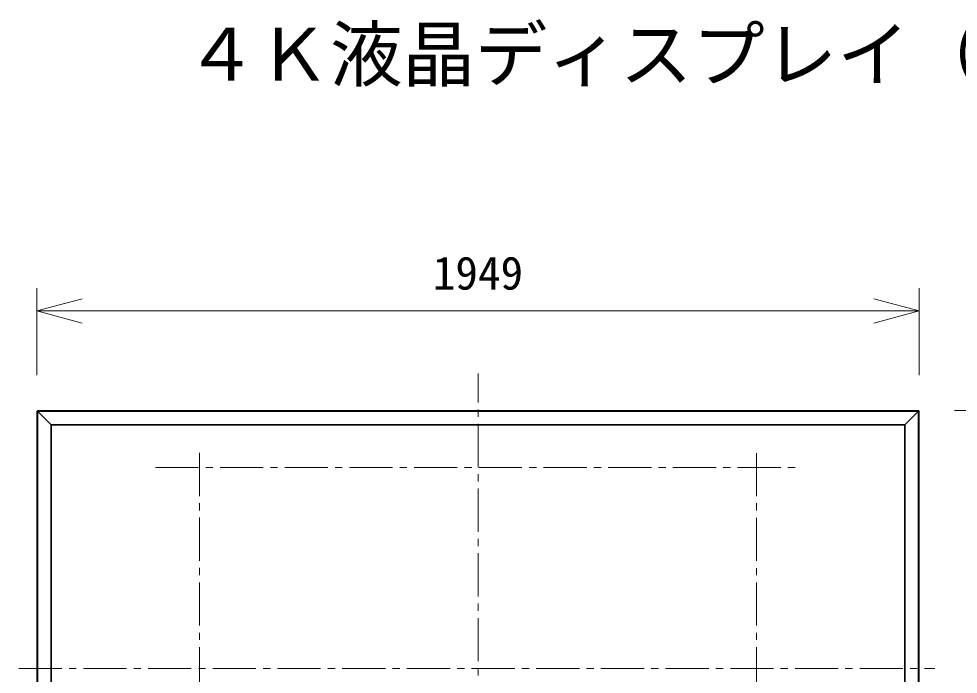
# Model space of a CAD drawing. Units: millimetres, scale not verified. Extents: x -96 to 62, y -108 to 57.
# Drawn here: x -44.7 to 7.2, y 20.6 to 56.8 of the extents above; entities that cross this region are included whole.
import ezdxf
from ezdxf.enums import TextEntityAlignment as Align

# ---------------------------------------------------------------- set-up
doc = ezdxf.new("R2010")
doc.units = ezdxf.units.MM
doc.header["$LTSCALE"] = 0.125
doc.linetypes.add('USER1', pattern=[28.575, 19.05, -3.175, 3.175, -3.175])
for name, color, linetype, lineweight in [('0-0_0', 7, 'Continuous', 18), ('0-5_SUNPO', 7, 'Continuous', 18), ('0-6_GAIKEI', 1, 'Continuous', 18)]:
    doc.layers.add(name, color=color, linetype=linetype, lineweight=lineweight)
doc.layers.add('0-2_MOJI1', color=7, linetype='Continuous')
doc.styles.add('ＭＳ ゴシック', font='')
doc.styles.get('ＭＳ ゴシック').set_extended_font_data('MS Gothic')

# ---------------------------------------------------------------- blocks, each defined once
blk = doc.blocks.new('_Open30')
at = {"layer": '0-0_0'}
blk.add_line((0, 0), (-1, 0), dxfattribs=at)
blk.add_lwpolyline([(-1, 0.26795), (0, 0), (-1, -0.26795)], dxfattribs=at)
blk = doc.blocks.new('D3')
at = {"layer": '0-5_SUNPO'}
for p, q in [((200.4781, 348.6846), (206.4361, 348.6846)), ((205.1861, 320.4144), (205.1861, 346.1846)), ((193.1679, 317.9144), (206.4361, 317.9144))]:
    blk.add_line(p, q, dxfattribs=at)
at = {"layer": '0-5_SUNPO', "xscale": 2.5, "yscale": 2.5}
for p, rotation in [((205.1861, 348.6846), 90), ((205.1861, 317.9144), 270)]:
    blk.add_blockref('_Open30', p, dxfattribs=dict(at, rotation=rotation))
at = {"layer": '0-5_SUNPO', "style": 'ＭＳ ゴシック'}
blk.add_text('1231', height=1.833, rotation=90, dxfattribs=at).set_placement((204.5611, 330.7995), align=Align.BOTTOM_LEFT)
blk = doc.blocks.new('D4')
at = {"layer": '0-5_SUNPO'}
for p, q in [((149.8156, 350.6315), (149.8156, 355.4276)), ((198.5406, 350.6315), (198.5406, 355.4276)), ((152.3156, 354.1776), (196.0406, 354.1776))]:
    blk.add_line(p, q, dxfattribs=at)
at = {"layer": '0-5_SUNPO', "xscale": 2.5, "yscale": 2.5, "rotation": 180}
blk.add_blockref('_Open30', (149.8156, 354.1776), dxfattribs=at)
at = {"layer": '0-5_SUNPO', "xscale": 2.5, "yscale": 2.5}
blk.add_blockref('_Open30', (198.5406, 354.1776), dxfattribs=at)
at = {"layer": '0-5_SUNPO', "style": 'ＭＳ ゴシック'}
blk.add_text('1949', height=1.833, dxfattribs=at).set_placement((171.6781, 354.8026), align=Align.BOTTOM_LEFT)

msp = doc.modelspace()

# ---------------------------------------------------------------- linework, layer by layer
at = {"layer": '0-6_GAIKEI', "color": 9, "linetype": 'USER1'}
for p, q in [((-19.3219, 3.4821), (-19.3219, 37.2276)), ((-34.6969, 9.0224), (-34.6969, 32.8438)), ((-3.9469, 9.0201), (-3.9469, 32.8461)), ((-37.1374, 32.0331), (-1.5065, 32.0331)), ((-44.6828, 20.9331), (5.9023, 20.9331))]:
    msp.add_line(p, q, dxfattribs=at)
at = {"layer": '0-6_GAIKEI', "color": 7}
for p, q in [((-43.6844, 35.1315), (-43.6844, 35.1315)), ((-43.6844, 35.1315), (-43.6844, 6.7127)), ((-43.6822, 35.1368), (-43.6767, 35.1423)), ((-43.6472, 35.1718), (-43.6767, 35.1423)), ((-43.6472, 35.1718), (-43.6416, 35.1774)), ((-43.6417, 35.1298), (-43.6418, 35.1298)), ((-43.6363, 35.1796), (-43.6219, 35.1796)), ((-43.6347, 35.1369), (-43.6347, 35.1369)), ((-43.6219, 35.1846), (4.9781, 35.1846)), ((-43.6219, 35.1846), (-43.6219, 35.1796)), ((4.9781, 35.1846), (4.9781, 35.1796)), ((4.9781, 35.1796), (4.9925, 35.1796)), ((4.9908, 35.1369), (4.9908, 35.1369)), ((4.9978, 35.1774), (5.0033, 35.1718)), ((4.9979, 35.1298), (4.9979, 35.1298)), ((5.0328, 35.1423), (5.0033, 35.1718)), ((5.0328, 35.1423), (5.0384, 35.1368)), ((5.0406, 35.1315), (5.0406, 35.1315)), ((5.0406, 6.7127), (5.0406, 35.1315))]:
    msp.add_line(p, q, dxfattribs=at)
at = {"layer": '0-6_GAIKEI'}
for p, q in [((-43.6418, 35.1298), (-43.6767, 35.13)), ((-43.6418, 35.1298), (-43.6418, 6.7143)), ((-43.6241, 35.1192), (-43.6417, 35.1298)), ((-43.6348, 35.1718), (-43.6347, 35.1369)), ((-43.6347, 35.1369), (-43.6216, 35.1369)), ((-43.6347, 35.1369), (-43.6241, 35.1192)), ((-43.616, 35.1192), (-43.6241, 35.1192)), ((-43.6241, 35.1192), (-43.6241, 6.7249)), ((-43.6219, 35.1796), (-43.6219, 35.1428)), ((-43.6219, 35.1772), (4.9781, 35.1772)), ((-43.6219, 35.1419), (4.9781, 35.1419)), ((-43.6215, 35.1362), (-43.6216, 35.1369)), ((-43.6184, 35.1242), (4.9745, 35.1242)), ((4.2281, 34.3721), (4.9634, 35.1074)), ((4.9802, 35.1192), (4.9722, 35.1192)), ((4.9777, 35.1369), (4.9908, 35.1369)), ((4.9781, 35.1796), (4.9781, 35.1428)), ((4.9802, 35.1192), (4.9908, 35.1369)), ((4.9979, 35.1298), (4.9802, 35.1192)), ((4.9908, 35.1369), (4.991, 35.1718)), ((5.0328, 35.13), (4.9979, 35.1298)), ((4.9979, 6.7143), (4.9979, 35.1298)), ((-42.9073, 34.4074), (4.2634, 34.4074)), ((-42.9073, 34.4074), (-42.9073, 7.4367)), ((-42.8896, 34.3897), (4.2457, 34.3897)), ((-42.8896, 34.3897), (-42.8896, 7.4544)), ((-42.8793, 34.3794), (4.2354, 34.3794)), ((-42.8793, 34.3794), (-42.8793, 7.4647)), ((-42.8719, 34.3721), (4.2281, 34.3721)), ((-42.8719, 34.3721), (-42.8719, 7.4721)), ((4.2281, 7.4721), (4.2281, 34.3721)), ((4.2354, 7.4647), (4.2354, 34.3794)), ((4.2457, 7.4544), (4.2457, 34.3897)), ((4.2634, 7.4367), (4.2634, 34.4074))]:
    msp.add_line(p, q, dxfattribs=at)
for points in [[(-43.6813, 35.1305), (-43.6814, 35.1306), (-43.6815, 35.1306), (-43.6816, 35.1306), (-43.6817, 35.1307), (-43.6819, 35.1307), (-43.682, 35.1307), (-43.6821, 35.1307), (-43.6822, 35.1308), (-43.6823, 35.1308), (-43.6824, 35.1308), (-43.6825, 35.1309), (-43.6826, 35.1309), (-43.6828, 35.1309), (-43.6829, 35.131), (-43.683, 35.131), (-43.6831, 35.131), (-43.6832, 35.1311), (-43.6833, 35.1311), (-43.6834, 35.1312), (-43.6835, 35.1312), (-43.6836, 35.1312), (-43.6838, 35.1313), (-43.6839, 35.1313), (-43.684, 35.1313), (-43.6841, 35.1314), (-43.6842, 35.1314), (-43.6843, 35.1314), (-43.6844, 35.1315)], [(-43.6822, 35.1368), (-43.6824, 35.1366), (-43.6824, 35.1363), (-43.6825, 35.1361), (-43.6825, 35.1359), (-43.6825, 35.1357), (-43.6825, 35.1354), (-43.6824, 35.1352), (-43.6823, 35.135), (-43.6822, 35.1348), (-43.6821, 35.1346), (-43.682, 35.1344), (-43.6819, 35.1342), (-43.6817, 35.134), (-43.6816, 35.1338), (-43.6815, 35.1336), (-43.6813, 35.1334), (-43.6812, 35.1332), (-43.6811, 35.1331), (-43.6809, 35.1329), (-43.6808, 35.1327), (-43.6806, 35.1325), (-43.6804, 35.1324), (-43.6803, 35.1322), (-43.6801, 35.132), (-43.6799, 35.1319), (-43.6798, 35.1317), (-43.6796, 35.1316), (-43.6794, 35.1314), (-43.6793, 35.1312), (-43.6791, 35.1311), (-43.6789, 35.1309), (-43.6787, 35.1308), (-43.6786, 35.1306), (-43.6784, 35.1305), (-43.6782, 35.1303), (-43.678, 35.1302), (-43.6778, 35.1301), (-43.6777, 35.1299), (-43.6775, 35.1298)], [(-43.6775, 35.1298), (-43.6773, 35.1296), (-43.6771, 35.1295), (-43.6772, 35.1295), (-43.6773, 35.1296), (-43.6774, 35.1296), (-43.6776, 35.1296), (-43.6777, 35.1296), (-43.6778, 35.1297), (-43.6779, 35.1297), (-43.678, 35.1297), (-43.6781, 35.1297), (-43.6782, 35.1298), (-43.6784, 35.1298), (-43.6785, 35.1298), (-43.6786, 35.1298), (-43.6787, 35.1299), (-43.6788, 35.1299), (-43.6789, 35.1299), (-43.679, 35.1299), (-43.6792, 35.13), (-43.6793, 35.13), (-43.6794, 35.13), (-43.6795, 35.1301), (-43.6796, 35.1301), (-43.6797, 35.1301), (-43.6798, 35.1301), (-43.6799, 35.1302), (-43.6801, 35.1302), (-43.6802, 35.1302), (-43.6803, 35.1303), (-43.6804, 35.1303), (-43.6805, 35.1303), (-43.6806, 35.1303), (-43.6807, 35.1304), (-43.6808, 35.1304), (-43.681, 35.1304), (-43.6811, 35.1305), (-43.6812, 35.1305), (-43.6813, 35.1305)], [(-43.6767, 35.13), (-43.6771, 35.1295), (-43.6771, 6.7146), (-43.6767, 6.7142)], [(-43.6626, 35.1492), (-43.6632, 35.1486), (-43.6638, 35.1479), (-43.6644, 35.1472), (-43.665, 35.1465), (-43.6656, 35.1458), (-43.6662, 35.1451), (-43.6668, 35.1444), (-43.6674, 35.1436), (-43.6679, 35.1429), (-43.6685, 35.1422), (-43.6691, 35.1415), (-43.6696, 35.1407), (-43.6702, 35.14), (-43.6707, 35.1393), (-43.6712, 35.1385), (-43.6718, 35.1378), (-43.6723, 35.137), (-43.6728, 35.1362), (-43.6733, 35.1355), (-43.6738, 35.1347), (-43.6743, 35.1339), (-43.6748, 35.1331), (-43.6753, 35.1323), (-43.6757, 35.1316), (-43.6762, 35.1308), (-43.6767, 35.13)], [(-43.6348, 35.1718), (-43.6356, 35.1713), (-43.6364, 35.1709), (-43.6372, 35.1704), (-43.638, 35.1699), (-43.6388, 35.1694), (-43.6396, 35.1689), (-43.6403, 35.1684), (-43.6411, 35.1679), (-43.6419, 35.1674), (-43.6426, 35.1669), (-43.6434, 35.1664), (-43.6441, 35.1658), (-43.6449, 35.1653), (-43.6456, 35.1647), (-43.6463, 35.1642), (-43.6471, 35.1636), (-43.6478, 35.1631), (-43.6485, 35.1625), (-43.6492, 35.1619), (-43.6499, 35.1613), (-43.6507, 35.1607), (-43.6514, 35.1601), (-43.6521, 35.1595), (-43.6527, 35.1589), (-43.6534, 35.1583), (-43.6541, 35.1577), (-43.6548, 35.1571), (-43.6555, 35.1565), (-43.6561, 35.1558), (-43.6568, 35.1552), (-43.6575, 35.1545), (-43.6581, 35.1539), (-43.6588, 35.1532), (-43.6594, 35.1526), (-43.6601, 35.1519), (-43.6607, 35.1513), (-43.6613, 35.1506), (-43.662, 35.1499), (-43.6626, 35.1492)], [(-43.6417, 35.1298), (-43.6417, 35.1298), (-43.6417, 35.1298), (-43.6417, 35.1299), (-43.6417, 35.1299), (-43.6416, 35.13), (-43.6416, 35.1301), (-43.6416, 35.1302), (-43.6415, 35.1302), (-43.6414, 35.1304), (-43.6413, 35.1306), (-43.6412, 35.1308), (-43.6411, 35.1309), (-43.641, 35.131), (-43.6409, 35.1312), (-43.6409, 35.1313), (-43.6408, 35.1314), (-43.6407, 35.1316), (-43.6406, 35.1317), (-43.6405, 35.1318), (-43.6404, 35.132), (-43.6403, 35.1321), (-43.6402, 35.1322), (-43.6401, 35.1323), (-43.64, 35.1325), (-43.6399, 35.1326), (-43.6398, 35.1327), (-43.6397, 35.1328), (-43.6396, 35.1329), (-43.6395, 35.1331), (-43.6394, 35.1332), (-43.6393, 35.1333), (-43.6392, 35.1334), (-43.6391, 35.1335), (-43.639, 35.1336), (-43.6389, 35.1338), (-43.6387, 35.1339), (-43.6386, 35.134), (-43.6385, 35.1341), (-43.6384, 35.1342)], [(-43.6412, 35.1776), (-43.6414, 35.1775), (-43.6416, 35.1774)], [(-43.6344, 35.1722), (-43.6345, 35.1724), (-43.6347, 35.1726), (-43.6348, 35.1728), (-43.6349, 35.173), (-43.6351, 35.1732), (-43.6352, 35.1733), (-43.6354, 35.1735), (-43.6355, 35.1737), (-43.6357, 35.1739), (-43.6358, 35.1741), (-43.636, 35.1742), (-43.6361, 35.1744), (-43.6363, 35.1746), (-43.6364, 35.1747), (-43.6366, 35.1749), (-43.6367, 35.1751), (-43.6369, 35.1752), (-43.6371, 35.1754), (-43.6372, 35.1756), (-43.6374, 35.1757), (-43.6376, 35.1759), (-43.6377, 35.176), (-43.6379, 35.1762), (-43.6381, 35.1763), (-43.6383, 35.1765), (-43.6385, 35.1766), (-43.6387, 35.1767), (-43.6388, 35.1769), (-43.639, 35.177), (-43.6392, 35.1771), (-43.6394, 35.1772), (-43.6396, 35.1773), (-43.6399, 35.1774), (-43.6401, 35.1775), (-43.6403, 35.1776), (-43.6405, 35.1776), (-43.6408, 35.1777), (-43.641, 35.1776), (-43.6412, 35.1776)], [(-43.6384, 35.1342), (-43.6383, 35.1343), (-43.6382, 35.1344), (-43.6381, 35.1345), (-43.6379, 35.1346), (-43.6378, 35.1347), (-43.6377, 35.1348), (-43.6376, 35.1349), (-43.6375, 35.135), (-43.6373, 35.1351), (-43.6372, 35.1352), (-43.6371, 35.1353), (-43.637, 35.1354), (-43.6368, 35.1355), (-43.6367, 35.1356), (-43.6366, 35.1357), (-43.6364, 35.1358), (-43.6363, 35.1359), (-43.6362, 35.136), (-43.636, 35.1361), (-43.6359, 35.1362), (-43.6358, 35.1362), (-43.6356, 35.1363), (-43.6355, 35.1364), (-43.6354, 35.1365), (-43.6352, 35.1366), (-43.6351, 35.1366), (-43.635, 35.1367), (-43.6348, 35.1368), (-43.6347, 35.1368), (-43.6347, 35.1368), (-43.6347, 35.1369), (-43.6347, 35.1369), (-43.6347, 35.1369)], [(-43.6363, 35.1796), (-43.6363, 35.1794), (-43.6363, 35.1793), (-43.6362, 35.1792), (-43.6362, 35.1791), (-43.6362, 35.179), (-43.6361, 35.1789), (-43.6361, 35.1788), (-43.6361, 35.1787), (-43.636, 35.1786), (-43.636, 35.1784), (-43.636, 35.1783), (-43.6359, 35.1782), (-43.6359, 35.1781), (-43.6358, 35.178), (-43.6358, 35.1779), (-43.6358, 35.1778), (-43.6357, 35.1777), (-43.6357, 35.1775), (-43.6357, 35.1774), (-43.6357, 35.1773), (-43.6356, 35.1772), (-43.6356, 35.1771), (-43.6356, 35.177), (-43.6355, 35.1769), (-43.6355, 35.1768), (-43.6355, 35.1767), (-43.6354, 35.1765), (-43.6354, 35.1764), (-43.6354, 35.1763), (-43.6353, 35.1762), (-43.6353, 35.1761), (-43.6353, 35.176), (-43.6353, 35.1759), (-43.6352, 35.1758), (-43.6352, 35.1756), (-43.6352, 35.1755), (-43.6351, 35.1754), (-43.6351, 35.1753), (-43.6351, 35.1752)], [(-43.6351, 35.1752), (-43.635, 35.1751), (-43.635, 35.175), (-43.635, 35.1748), (-43.635, 35.1747), (-43.6349, 35.1746), (-43.6349, 35.1745), (-43.6349, 35.1744), (-43.6348, 35.1743), (-43.6348, 35.1742), (-43.6348, 35.1741), (-43.6348, 35.1739), (-43.6347, 35.1738), (-43.6347, 35.1737), (-43.6347, 35.1736), (-43.6347, 35.1735), (-43.6346, 35.1734), (-43.6346, 35.1733), (-43.6346, 35.1731), (-43.6346, 35.173), (-43.6345, 35.1729), (-43.6345, 35.1728), (-43.6345, 35.1727), (-43.6345, 35.1726), (-43.6344, 35.1725), (-43.6344, 35.1723), (-43.6344, 35.1722)], [(-43.6219, 35.1722), (-43.6344, 35.1722), (-43.6348, 35.1718)], [(-42.8719, 34.3721), (-42.8793, 34.3794), (-42.8896, 34.3897), (-42.9073, 34.4074), (-43.6073, 35.1074)], [(4.9722, 6.7249), (4.9802, 6.7249), (4.9802, 35.1192)], [(4.991, 35.1718), (4.9905, 35.1722), (4.9781, 35.1722)], [(4.9908, 35.1726), (4.9907, 35.1724), (4.9905, 35.1722), (4.9905, 35.1723), (4.9906, 35.1725), (4.9906, 35.1726), (4.9906, 35.1727), (4.9906, 35.1728), (4.9907, 35.1729), (4.9907, 35.173), (4.9907, 35.1731), (4.9907, 35.1733), (4.9908, 35.1734), (4.9908, 35.1735), (4.9908, 35.1736), (4.9909, 35.1737), (4.9909, 35.1738), (4.9909, 35.1739), (4.9909, 35.1741), (4.991, 35.1742), (4.991, 35.1743), (4.991, 35.1744), (4.991, 35.1745), (4.9911, 35.1746), (4.9911, 35.1747), (4.9911, 35.1748), (4.9912, 35.175), (4.9912, 35.1751), (4.9912, 35.1752), (4.9912, 35.1753), (4.9913, 35.1754), (4.9913, 35.1755), (4.9913, 35.1756), (4.9914, 35.1758), (4.9914, 35.1759), (4.9914, 35.176), (4.9915, 35.1761), (4.9915, 35.1762), (4.9915, 35.1763), (4.9915, 35.1764)], [(4.9978, 35.1774), (4.9976, 35.1775), (4.9974, 35.1776), (4.9971, 35.1776), (4.9969, 35.1777), (4.9967, 35.1777), (4.9964, 35.1776), (4.9962, 35.1775), (4.996, 35.1774), (4.9958, 35.1773), (4.9956, 35.1772), (4.9954, 35.1771), (4.9952, 35.177), (4.995, 35.1769), (4.9948, 35.1767), (4.9946, 35.1766), (4.9944, 35.1765), (4.9942, 35.1763), (4.9941, 35.1762), (4.9939, 35.176), (4.9937, 35.1759), (4.9935, 35.1757), (4.9934, 35.1756), (4.9932, 35.1754), (4.993, 35.1752), (4.9929, 35.1751), (4.9927, 35.1749), (4.9926, 35.1747), (4.9924, 35.1746), (4.9923, 35.1744), (4.9921, 35.1742), (4.9919, 35.1741), (4.9918, 35.1739), (4.9916, 35.1737), (4.9915, 35.1735), (4.9914, 35.1733), (4.9912, 35.1732), (4.9911, 35.173), (4.9909, 35.1728), (4.9908, 35.1726)], [(4.9908, 35.1369), (4.9908, 35.1369), (4.9908, 35.1368), (4.9909, 35.1368), (4.991, 35.1368), (4.991, 35.1368), (4.9911, 35.1367), (4.9912, 35.1367), (4.9912, 35.1366), (4.9914, 35.1366), (4.9916, 35.1364), (4.9918, 35.1363), (4.9919, 35.1362), (4.992, 35.1362), (4.9922, 35.1361), (4.9923, 35.136), (4.9924, 35.1359), (4.9926, 35.1358), (4.9927, 35.1357), (4.9928, 35.1356), (4.993, 35.1355), (4.9931, 35.1354), (4.9932, 35.1353), (4.9933, 35.1352), (4.9935, 35.1351), (4.9936, 35.135), (4.9937, 35.1349), (4.9938, 35.1348), (4.994, 35.1347), (4.9941, 35.1346), (4.9942, 35.1345), (4.9943, 35.1344), (4.9944, 35.1343), (4.9945, 35.1342), (4.9947, 35.1341), (4.9948, 35.134), (4.9949, 35.1339), (4.995, 35.1338), (4.9951, 35.1337), (4.9952, 35.1335)], [(5.0103, 35.1577), (5.0096, 35.1583), (5.0089, 35.1589), (5.0082, 35.1595), (5.0075, 35.1601), (5.0068, 35.1607), (5.0061, 35.1613), (5.0054, 35.1619), (5.0047, 35.1625), (5.0039, 35.1631), (5.0032, 35.1636), (5.0025, 35.1642), (5.0018, 35.1647), (5.001, 35.1653), (5.0003, 35.1658), (4.9995, 35.1664), (4.9988, 35.1669), (4.998, 35.1674), (4.9972, 35.1679), (4.9965, 35.1684), (4.9957, 35.1689), (4.9949, 35.1694), (4.9941, 35.1699), (4.9934, 35.1704), (4.9926, 35.1709), (4.9918, 35.1713), (4.991, 35.1718)], [(4.9915, 35.1764), (4.9916, 35.1765), (4.9916, 35.1767), (4.9916, 35.1768), (4.9917, 35.1769), (4.9917, 35.177), (4.9917, 35.1771), (4.9918, 35.1772), (4.9918, 35.1773), (4.9918, 35.1774), (4.9919, 35.1775), (4.9919, 35.1777), (4.9919, 35.1778), (4.992, 35.1779), (4.992, 35.178), (4.992, 35.1781), (4.9921, 35.1782), (4.9921, 35.1783), (4.9921, 35.1784), (4.9922, 35.1786), (4.9922, 35.1787), (4.9922, 35.1788), (4.9923, 35.1789), (4.9923, 35.179), (4.9923, 35.1791), (4.9924, 35.1792), (4.9924, 35.1793), (4.9924, 35.1794), (4.9925, 35.1796)], [(4.9952, 35.1335), (4.9953, 35.1334), (4.9954, 35.1333), (4.9955, 35.1332), (4.9956, 35.1331), (4.9958, 35.1329), (4.9959, 35.1328), (4.996, 35.1327), (4.9961, 35.1326), (4.9962, 35.1325), (4.9963, 35.1323), (4.9964, 35.1322), (4.9964, 35.1321), (4.9965, 35.132), (4.9966, 35.1318), (4.9967, 35.1317), (4.9968, 35.1316), (4.9969, 35.1314), (4.997, 35.1313), (4.9971, 35.1312), (4.9972, 35.131), (4.9973, 35.1309), (4.9973, 35.1308), (4.9974, 35.1306), (4.9975, 35.1305), (4.9976, 35.1304), (4.9977, 35.1302), (4.9977, 35.1301), (4.9978, 35.1299), (4.9978, 35.1299), (4.9979, 35.1298), (4.9979, 35.1298), (4.9979, 35.1298), (4.9979, 35.1298)], [(5.0328, 35.13), (5.0323, 35.1308), (5.0319, 35.1316), (5.0314, 35.1323), (5.0309, 35.1331), (5.0304, 35.1339), (5.03, 35.1347), (5.0295, 35.1355), (5.0289, 35.1362), (5.0284, 35.137), (5.0279, 35.1378), (5.0274, 35.1385), (5.0268, 35.1393), (5.0263, 35.14), (5.0258, 35.1407), (5.0252, 35.1415), (5.0246, 35.1422), (5.0241, 35.1429), (5.0235, 35.1436), (5.0229, 35.1444), (5.0223, 35.1451), (5.0217, 35.1458), (5.0211, 35.1465), (5.0205, 35.1472), (5.0199, 35.1479), (5.0193, 35.1486), (5.0187, 35.1492), (5.0181, 35.1499), (5.0175, 35.1506), (5.0168, 35.1513), (5.0162, 35.1519), (5.0156, 35.1526), (5.0149, 35.1532), (5.0143, 35.1539), (5.0136, 35.1545), (5.0129, 35.1552), (5.0123, 35.1558), (5.0116, 35.1565), (5.0109, 35.1571), (5.0103, 35.1577)], [(5.0332, 6.7146), (5.0332, 35.1295), (5.0328, 35.13)], [(5.0362, 35.1302), (5.0361, 35.1302), (5.036, 35.1301), (5.0359, 35.1301), (5.0357, 35.1301), (5.0356, 35.1301), (5.0355, 35.13), (5.0354, 35.13), (5.0353, 35.13), (5.0352, 35.1299), (5.0351, 35.1299), (5.035, 35.1299), (5.0348, 35.1299), (5.0347, 35.1298), (5.0346, 35.1298), (5.0345, 35.1298), (5.0344, 35.1298), (5.0343, 35.1297), (5.0342, 35.1297), (5.034, 35.1297), (5.0339, 35.1297), (5.0338, 35.1296), (5.0337, 35.1296), (5.0336, 35.1296), (5.0335, 35.1296), (5.0334, 35.1295), (5.0332, 35.1295), (5.0334, 35.1296), (5.0336, 35.1298), (5.0338, 35.1299), (5.034, 35.1301), (5.0342, 35.1302), (5.0344, 35.1303), (5.0345, 35.1305), (5.0347, 35.1306), (5.0349, 35.1308), (5.0351, 35.1309), (5.0352, 35.1311), (5.0354, 35.1312), (5.0356, 35.1314)], [(5.0356, 35.1314), (5.0358, 35.1316), (5.0359, 35.1317), (5.0361, 35.1319), (5.0363, 35.132), (5.0364, 35.1322), (5.0366, 35.1324), (5.0367, 35.1325), (5.0369, 35.1327), (5.037, 35.1329), (5.0372, 35.1331), (5.0373, 35.1332), (5.0375, 35.1334), (5.0376, 35.1336), (5.0378, 35.1338), (5.0379, 35.134), (5.038, 35.1342), (5.0381, 35.1344), (5.0382, 35.1346), (5.0383, 35.1348), (5.0384, 35.135), (5.0385, 35.1352), (5.0386, 35.1354), (5.0387, 35.1357), (5.0387, 35.1359), (5.0386, 35.1361), (5.0386, 35.1363), (5.0385, 35.1366), (5.0384, 35.1368)], [(5.0406, 35.1315), (5.0405, 35.1314), (5.0403, 35.1314), (5.0402, 35.1314), (5.0401, 35.1313), (5.04, 35.1313), (5.0399, 35.1313), (5.0398, 35.1312), (5.0397, 35.1312), (5.0396, 35.1312), (5.0395, 35.1311), (5.0393, 35.1311), (5.0392, 35.131), (5.0391, 35.131), (5.039, 35.131), (5.0389, 35.1309), (5.0388, 35.1309), (5.0387, 35.1309), (5.0386, 35.1308), (5.0384, 35.1308), (5.0383, 35.1308), (5.0382, 35.1307), (5.0381, 35.1307), (5.038, 35.1307), (5.0379, 35.1307), (5.0378, 35.1306), (5.0377, 35.1306), (5.0375, 35.1306), (5.0374, 35.1305), (5.0373, 35.1305), (5.0372, 35.1305), (5.0371, 35.1304), (5.037, 35.1304), (5.0369, 35.1304), (5.0368, 35.1303), (5.0366, 35.1303), (5.0365, 35.1303), (5.0364, 35.1303), (5.0363, 35.1302), (5.0362, 35.1302)]]:
    msp.add_lwpolyline(points, dxfattribs=at)
at = {"layer": '0-6_GAIKEI', "color": 7}
for centre, start, end in [((-43.6769, 35.1315), 135, 180), ((-43.6363, 35.1721), 90, 135), ((4.9925, 35.1721), 45, 90), ((5.0331, 35.1315), 0, 45)]:
    msp.add_arc(centre, 0.0075, start, end, dxfattribs=at)
at = {"layer": '0-6_GAIKEI'}
for centre, start, end in [((-43.5719, 35.1428), 180, 186.76327), ((-43.5719, 35.1428), 187.54538, 225.00001), ((4.9281, 35.1428), 315, 359.99998)]:
    msp.add_arc(centre, 0.05, start, end, dxfattribs=at)
at = {"layer": '0-6_GAIKEI', "color": 7}
for centre, major_axis, start_param, end_param in [((-43.6769, 35.1315), (-0.0053, 0.0053), 6.2831853, 7.0686355), ((-43.6363, 35.1721), (0.0053, -0.0053), 2.3561424, 3.1415927), ((4.9925, 35.1721), (0.0053, 0.0053), 6.2831853, 7.0686355), ((5.0331, 35.1315), (-0.0053, -0.0053), 2.3561424, 3.1415927)]:
    msp.add_ellipse(centre, major_axis=major_axis, ratio=0.999896, start_param=start_param, end_param=end_param, dxfattribs=at)
at = {"layer": '0-6_GAIKEI'}
for centre, major_axis, start_param, end_param in [((-43.6643, 35.13), (-0.0124, 0.0124), 6.2831853, 7.3303829), ((-43.6348, 35.1594), (-0.0124, 0.0124), 5.2359878, 6.2831853), ((4.991, 35.1594), (0.0124, 0.0124), 0, 1.0471976), ((5.0204, 35.13), (0.0124, 0.0124), 5.2359878, 6.2831853)]:
    msp.add_ellipse(centre, major_axis=major_axis, ratio=0.57735, start_param=start_param, end_param=end_param, dxfattribs=at)

# ---------------------------------------------------------------- block references
at = {"layer": '0-5_SUNPO'}
for name in ['D4', 'D3']:
    msp.add_blockref(name, (-193.5, -313.5), dxfattribs=at)

# ---------------------------------------------------------------- texts
at = {"layer": '0-2_MOJI1', "style": 'ＭＳ ゴシック'}
msp.add_text('４Ｋ液晶ディスプレイ（スタンド付）', height=2.933, dxfattribs=at).set_placement((-35.5, 52.5), align=Align.BOTTOM_LEFT)

doc.saveas('drawing.dxf')
